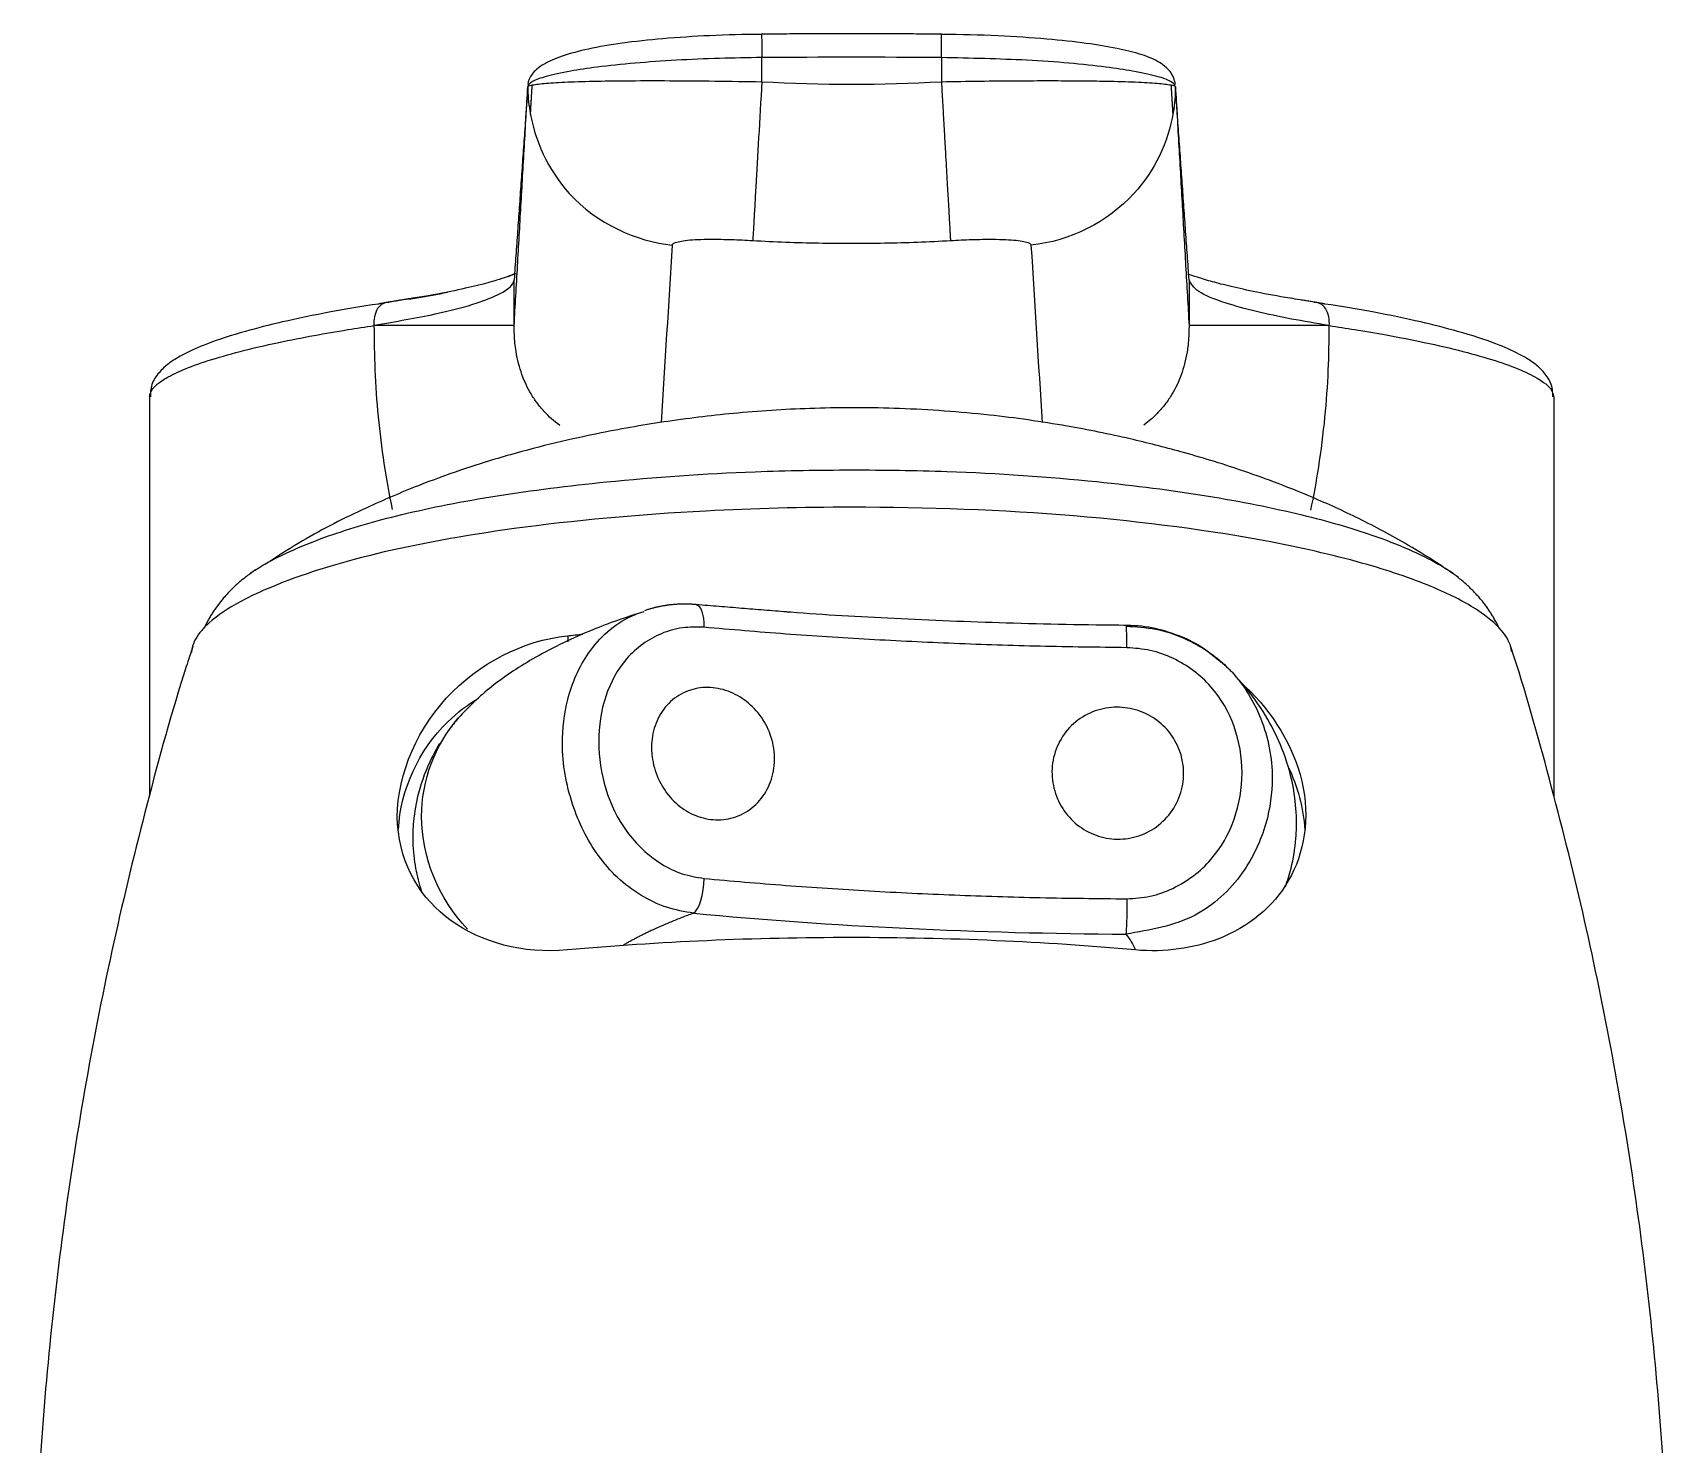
# Model space of a CAD drawing. Extents: x 0 to 1128, y 0 to 827.
# Drawn here: x 193 to 249, y 321.2 to 369.4 of the extents above; entities that cross this region are included whole.
import ezdxf

# ---------------------------------------------------------------- set-up
doc = ezdxf.new("R2010")
doc.units = 0
doc.header["$LTSCALE"] = 10
doc.header["$MEASUREMENT"] = 0
doc.layers.add('1', color=7, linetype='CONTINUOUS')

msp = doc.modelspace()

# ---------------------------------------------------------------- linework, layer by layer
at = {"layer": '1', "color": 7, "linetype": 'Continuous'}
for p, q in [((217.925, 367.761), (217.925, 368.585)), ((224.063, 368.585), (224.063, 367.761)), ((209.459, 359.428), (209.459, 360.994)), ((196.994, 356.983), (196.994, 343.355)), ((244.994, 356.983), (244.994, 343.335))]:
    msp.add_line(p, q, dxfattribs=at)
for centre, radius, start, end in [((220.994, -39.318), 407.914, 89.56887, 90.43113), ((220.994, 421.548), 53.874, 266.7341, 273.2659)]:
    msp.add_arc(centre, radius, start, end, dxfattribs=at)
for centre, major_axis, ratio, start_param, end_param in [((215.588, 340.31), (-0.094, -0.996), 0.353697, 0.264667, 1.82729), ((231.622, 349.396), (44, 0.075), 0.244766, 4.339019, 4.683493)]:
    msp.add_ellipse(centre, major_axis=major_axis, ratio=ratio, start_param=start_param, end_param=end_param, dxfattribs=at)
for points, degree in [([(217.919, 369.379), (217.918, 369.434), (217.921, 369.036), (217.925, 368.585)], 3), ([(224.063, 368.585), (224.067, 369.036), (224.07, 369.434), (224.069, 369.379)], 3), ([(224.069, 369.385), (220.994, 369.408), (217.919, 369.385)], 2), ([(209.459, 359.428), (209.925, 367.586)], 1), ([(209.925, 367.586), (209.459, 360.994)], 1), ([(209.925, 367.586), (209.925, 367.318), (209.948, 367.041), (209.995, 366.761)], 3), ([(210.067, 367.642), (210.007, 366.645)], 1), ([(231.982, 366.65), (231.921, 367.642)], 1), ([(232.063, 367.583), (232.063, 367.291), (232.037, 366.999), (231.989, 366.711)], 3), ([(232.063, 367.587), (232.529, 359.429)], 1), ([(232.529, 360.994), (232.063, 367.587)], 1), ([(214.863, 362.175), (214.735, 360.153), (214.608, 358.132), (214.481, 356.112)], 3), ([(217.615, 362.333), (217.99, 362.312), (218.741, 362.276), (219.867, 362.245), (220.618, 362.237), (220.994, 362.237)], 3), ([(220.994, 362.237), (221.37, 362.237), (222.121, 362.245), (223.248, 362.276), (223.998, 362.312), (224.373, 362.333)], 3), ([(227.125, 362.175), (227.253, 360.154), (227.38, 358.132), (227.507, 356.111)], 3), ([(232.529, 360.994), (232.529, 360.472), (232.529, 359.95), (232.529, 359.429)], 3), ([(205.055, 360.203), (204.817, 360.163)], 1), ([(205.899, 360.345), (204.983, 360.195)], 1), ([(237.005, 360.195), (236.324, 360.306)], 1), ([(237.171, 360.163), (236.933, 360.203)], 1), ([(209.459, 359.428), (209.453, 359.428), (209.408, 359.428), (209.32, 359.428)], 3), ([(209.474, 359.005), (209.465, 359.147), (209.462, 359.288), (209.459, 359.428)], 3), ([(232.529, 359.429), (232.525, 359.266), (232.521, 359.104), (232.509, 358.941)], 3), ([(232.668, 359.428), (232.58, 359.428), (232.535, 359.428), (232.529, 359.428)], 3), ([(200.619, 351.078), (199.42, 350.264), (198.872, 349.109)], 2), ([(243.111, 349.117), (242.563, 350.268), (241.359, 351.087)], 2), ([(215.771, 349.88), (214.802, 349.983), (213.917, 349.682)], 2), ([(218.772, 349.637), (215.692, 349.887)], 1), ([(211.281, 348.825), (211.457, 348.844), (211.633, 348.863), (211.81, 348.881)], 3), ([(233.809, 347.771), (233.237, 348.225)], 1), ([(233.254, 348.232), (233.481, 348.071), (233.693, 347.891), (233.887, 347.694)], 3), ([(207.552, 346.012), (207.436, 345.877), (207.327, 345.74), (207.224, 345.6)], 3), ([(235.907, 344.357), (236.242, 343.681), (236.442, 342.942), (236.484, 342.195)], 3), ([(215.586, 339.341), (214.168, 338.822), (213.197, 338.253)], 2), ([(230.369, 338.629), (230.507, 338.45), (230.614, 338.27), (230.69, 338.09)], 3), ([(233.507, 338.461), (232.669, 338.142), (231.718, 337.994), (230.693, 338.087)], 3)]:
    msp.add_open_spline(points, degree=degree, dxfattribs=at)
for points, knots in [([(217.919, 369.379), (217.315, 369.374), (216.167, 369.344), (214.544, 369.241), (213.145, 369.088), (211.987, 368.891), (211.082, 368.649), (210.432, 368.363), (210.035, 368.034), (209.94, 367.791), (209.929, 367.665)], [0, 0, 0, 0, 0.147264, 0.287662, 0.421626, 0.549453, 0.671338, 0.787274, 0.897021, 1, 1, 1, 1]), ([(232.059, 367.667), (232.037, 367.832), (231.919, 368.131), (231.472, 368.474), (230.851, 368.721), (230.059, 368.909), (229.009, 369.081), (227.651, 369.229), (225.964, 369.34), (224.734, 369.373), (224.069, 369.379)], [0, 0, 0, 0, 0.103711, 0.209916, 0.318359, 0.430297, 0.552961, 0.688714, 0.837655, 1, 1, 1, 1]), ([(217.925, 368.585), (217.44, 368.578), (216.446, 368.564), (214.973, 368.497), (213.546, 368.398), (212.326, 368.271), (211.291, 368.116), (210.525, 367.948), (210.122, 367.797), (209.954, 367.675), (209.935, 367.616), (209.925, 367.586)], [0, 0, 0, 0, 0.116035, 0.237638, 0.364865, 0.497762, 0.6105, 0.748084, 0.873755, 0.936659, 1, 1, 1, 1]), ([(232.063, 367.587), (232.059, 367.603), (232.046, 367.663), (231.901, 367.784), (231.461, 367.949), (230.694, 368.116), (229.321, 368.322), (227.133, 368.518), (225.056, 368.563), (224.063, 368.585)], [0, 0, 0, 0, 0.03483, 0.126576, 0.25266, 0.390649, 0.503707, 0.762944, 1, 1, 1, 1]), ([(210.025, 367.637), (210.044, 367.642), (210.162, 367.667), (210.507, 367.71), (211.257, 367.753), (212.563, 367.791), (214.764, 367.806), (216.846, 367.776), (217.925, 367.761)], [0, 0, 0, 0, 0.031968, 0.170942, 0.30942, 0.448206, 0.714169, 1, 1, 1, 1]), ([(217.925, 367.761), (217.851, 366.463), (217.777, 365.169), (217.664, 363.198), (217.626, 362.529), (217.615, 362.333)], [0, 0, 0, 0, 0.5, 0.5, 1, 1, 1, 1]), ([(224.063, 367.761), (224.504, 367.769), (225.373, 367.783), (226.624, 367.794), (227.777, 367.798), (228.809, 367.794), (229.813, 367.78), (230.732, 367.753), (231.481, 367.71), (231.826, 367.667), (231.944, 367.642), (231.963, 367.637)], [0, 0, 0, 0, 0.117023, 0.230864, 0.341526, 0.449015, 0.553333, 0.691578, 0.829588, 0.967981, 1, 1, 1, 1]), ([(209.925, 367.586), (209.932, 367.596), (209.946, 367.615), (209.996, 367.631), (210.025, 367.637)], [0, 0, 0, 0, 0.557575, 1, 1, 1, 1]), ([(231.963, 367.637), (231.992, 367.631), (232.042, 367.615), (232.055, 367.597), (232.063, 367.587)], [0, 0, 0, 0, 0.440016, 1, 1, 1, 1]), ([(209.995, 366.761), (210.158, 365.774), (210.607, 364.751), (212.287, 362.909), (213.641, 362.301), (214.863, 362.175)], [0, 0, 0, 0, 0.437873, 0.437873, 1, 1, 1, 1]), ([(231.989, 366.711), (231.816, 365.688), (231.347, 364.713), (229.742, 362.955), (228.463, 362.313), (227.125, 362.175)], [0, 0, 0, 0, 0.438287, 0.438287, 1, 1, 1, 1]), ([(214.863, 362.175), (214.874, 362.197), (214.895, 362.242), (215.054, 362.296), (215.298, 362.338), (215.75, 362.375), (216.318, 362.38), (217.004, 362.364), (217.371, 362.346), (217.615, 362.333)], [0, 0, 0, 0, 0.112498, 0.228828, 0.350202, 0.474906, 0.731964, 0.822165, 1, 1, 1, 1]), ([(224.373, 362.333), (224.619, 362.346), (224.992, 362.364), (225.683, 362.38), (226.252, 362.375), (226.7, 362.336), (226.939, 362.294), (227.094, 362.241), (227.115, 362.197), (227.125, 362.175)], [0, 0, 0, 0, 0.179683, 0.271658, 0.529744, 0.654098, 0.774543, 0.889435, 1, 1, 1, 1]), ([(209.488, 361.195), (209.487, 361.196), (209.474, 361.199), (209.392, 361.157), (209.065, 361.035), (208.495, 360.865), (207.676, 360.669), (206.798, 360.489), (206.12, 360.379), (205.899, 360.345)], [0, 0, 0, 0, 0.014191, 0.166746, 0.354403, 0.518667, 0.703294, 0.908421, 1, 1, 1, 1]), ([(209.267, 361.108), (209.299, 361.12), (209.392, 361.154), (209.477, 361.189), (209.53, 361.211)], [0, 0, 0, 0, 0.3432, 1, 1, 1, 1]), ([(236.324, 360.306), (236.095, 360.342), (235.455, 360.446), (234.59, 360.615), (233.765, 360.803), (233.121, 360.977), (232.693, 361.117), (232.54, 361.174), (232.509, 361.178), (232.505, 361.176)], [0, 0, 0, 0, 0.089183, 0.261511, 0.423975, 0.576524, 0.764479, 0.935181, 1, 1, 1, 1]), ([(209.459, 360.994), (209.426, 360.906), (209.361, 360.729), (208.919, 360.462), (208.126, 360.15), (206.813, 359.797), (205.411, 359.554), (204.683, 359.428)], [0, 0, 0, 0, 0.166803, 0.333637, 0.500501, 0.740777, 1, 1, 1, 1]), ([(205.859, 360.326), (206.233, 360.388), (206.679, 360.467), (207.091, 360.548), (207.176, 360.565)], [0, 0, 0, 0, 0.789391, 1, 1, 1, 1]), ([(237.305, 359.428), (236.869, 359.501), (235.954, 359.656), (234.764, 359.912), (233.625, 360.226), (232.735, 360.591), (232.598, 360.859), (232.529, 360.994)], [0, 0, 0, 0, 0.151794, 0.318451, 0.499969, 0.749971, 1, 1, 1, 1]), ([(204.817, 360.163), (204.243, 360.076), (203.07, 359.88), (201.561, 359.564), (200.132, 359.201), (199.012, 358.837), (198.207, 358.484), (197.701, 358.177), (197.359, 357.884), (197.062, 357.483), (197.022, 357.167), (197.028, 356.994)], [0, 0, 0, 0, 0.12142, 0.262786, 0.388507, 0.547685, 0.672113, 0.771357, 0.849152, 0.924839, 1, 1, 1, 1]), ([(205.179, 360.218), (205.046, 360.23), (204.892, 360.161), (204.69, 359.848), (204.652, 359.619), (204.668, 359.426)], [0, 0, 0, 0, 0.5, 0.5, 1, 1, 1, 1]), ([(237.32, 359.426), (237.336, 359.619), (237.298, 359.848), (237.096, 360.161), (236.942, 360.23), (236.809, 360.218)], [0, 0, 0, 0, 0.5, 0.5, 1, 1, 1, 1]), ([(244.961, 356.99), (244.967, 357.165), (244.927, 357.481), (244.629, 357.884), (244.288, 358.177), (243.781, 358.484), (242.977, 358.836), (241.856, 359.201), (240.427, 359.564), (238.918, 359.88), (237.745, 360.076), (237.171, 360.163)], [0, 0, 0, 0, 0.075686, 0.151298, 0.229034, 0.328238, 0.452629, 0.611737, 0.73739, 0.878672, 1, 1, 1, 1]), ([(196.994, 356.983), (197.004, 357.044), (197.036, 357.241), (197.496, 357.653), (198.84, 358.228), (200.794, 358.734), (202.554, 359.08), (203.655, 359.27), (204.369, 359.38), (204.669, 359.425)], [0, 0, 0, 0, 0.077581, 0.250432, 0.500283, 0.749954, 0.849951, 0.936975, 1, 1, 1, 1]), ([(204.668, 359.425), (204.674, 358.92), (204.684, 357.879), (204.84, 355.768), (205.075, 354.178), (205.293, 353.136)], [0, 0, 0, 0, 0.238259, 0.490645, 1, 1, 1, 1]), ([(209.32, 359.428), (209.144, 359.428), (208.799, 359.428), (207.457, 359.428), (206.219, 359.428), (204.682, 359.428)], [0, 0, 0, 0, 0.399903, 0.399903, 1, 1, 1, 1]), ([(237.306, 359.428), (235.769, 359.428), (234.531, 359.428), (233.189, 359.428), (232.844, 359.428), (232.668, 359.428)], [0, 0, 0, 0, 0.600063, 0.600063, 1, 1, 1, 1]), ([(236.691, 353.115), (236.794, 353.603), (236.986, 354.657), (237.184, 356.257), (237.304, 357.872), (237.315, 358.918), (237.32, 359.425)], [0, 0, 0, 0, 0.238144, 0.508869, 0.76176, 1, 1, 1, 1]), ([(237.32, 359.425), (237.61, 359.381), (238.291, 359.277), (239.397, 359.087), (241.171, 358.74), (243.149, 358.228), (244.493, 357.653), (244.952, 357.241), (244.984, 357.044), (244.994, 356.983)], [0, 0, 0, 0, 0.061087, 0.142939, 0.250099, 0.499788, 0.749621, 0.92236, 1, 1, 1, 1]), ([(211.018, 356.011), (210.827, 356.153), (210.563, 356.39), (210.247, 356.769), (210.043, 357.071), (209.87, 357.392), (209.725, 357.737), (209.607, 358.118), (209.529, 358.491), (209.489, 358.793), (209.477, 358.947), (209.474, 359.005)], [0, 0, 0, 0, 0.270952, 0.398378, 0.516003, 0.623658, 0.721799, 0.813034, 0.902444, 0.963619, 1, 1, 1, 1]), ([(232.509, 358.941), (232.505, 358.881), (232.493, 358.744), (232.453, 358.463), (232.379, 358.11), (232.26, 357.728), (232.114, 357.383), (231.939, 357.061), (231.733, 356.757), (231.495, 356.474), (231.244, 356.232), (231.068, 356.089), (230.985, 356.027)], [0, 0, 0, 0, 0.03887, 0.087403, 0.17902, 0.272564, 0.373241, 0.483858, 0.604818, 0.736065, 0.878464, 1, 1, 1, 1]), ([(241.738, 350.815), (241.541, 350.955), (240.977, 351.341), (239.857, 352.034), (238.401, 352.814), (236.842, 353.528), (235.488, 354.068), (234.332, 354.48), (233.278, 354.819), (232.021, 355.185), (230.387, 355.599), (228.204, 356.041), (225.575, 356.414), (222.693, 356.622), (219.819, 356.629), (217.169, 356.467), (214.744, 356.178), (212.677, 355.819), (210.868, 355.425), (209.277, 355.012), (207.688, 354.515), (206.059, 353.921), (204.243, 353.143), (202.536, 352.281), (201.475, 351.612), (201.111, 351.368)], [0, 0, 0, 0, 0.017542, 0.04968, 0.09553, 0.137034, 0.170519, 0.198499, 0.223668, 0.248506, 0.290361, 0.341462, 0.403825, 0.47552, 0.542854, 0.604186, 0.660613, 0.71487, 0.751665, 0.789266, 0.830911, 0.866902, 0.912411, 0.969447, 1, 1, 1, 1]), ([(200.422, 350.946), (200.58, 351.057), (201.293, 351.505), (202.887, 352.21), (206.486, 353.274), (211.492, 354.052), (217.031, 354.444), (220.98, 354.509), (224.945, 354.451), (230.483, 354.071), (235.47, 353.268), (239.078, 352.215), (240.688, 351.514), (241.421, 351.05), (241.583, 350.936)], [0, 0, 0, 0, 0.027263, 0.111904, 0.184698, 0.341165, 0.438398, 0.499386, 0.559786, 0.657843, 0.814388, 0.883919, 0.971726, 1, 1, 1, 1]), ([(243.398, 348.741), (243.343, 348.833), (243.106, 349.152), (242.42, 349.734), (240.946, 350.502), (238.622, 351.308), (234.701, 352.23), (228.743, 353.021), (221.889, 353.284), (215.291, 353.111), (209.6, 352.59), (204.57, 351.674), (201.672, 350.747), (199.931, 349.931), (199.19, 349.436), (198.854, 349.096), (198.781, 349.01)], [0, 0, 0, 0, 0.020347, 0.070291, 0.128121, 0.193828, 0.267401, 0.388478, 0.509576, 0.588247, 0.698928, 0.792876, 0.886803, 0.924821, 0.981098, 1, 1, 1, 1]), ([(213.892, 349.646), (213.281, 349.459), (211.968, 348.994), (210.241, 348.159), (208.717, 347.174), (207.902, 346.398), (207.549, 346.008)], [0, 0, 0, 0, 0.231564, 0.522132, 0.777901, 1, 1, 1, 1]), ([(215.59, 339.341), (215.279, 339.396), (214.657, 339.506), (213.772, 339.935), (212.972, 340.532), (212.111, 341.532), (211.347, 343.092), (211.022, 344.974), (211.244, 346.77), (211.945, 348.369), (212.93, 349.274), (213.573, 349.538), (213.635, 349.562)], [0, 0, 0, 0, 0.072461, 0.144956, 0.217659, 0.290791, 0.429207, 0.579806, 0.693498, 0.829111, 0.983665, 1, 1, 1, 1]), ([(230.382, 349.179), (229.005, 349.191), (226.345, 349.24), (222.518, 349.4), (220.016, 349.537), (218.82, 349.634), (218.772, 349.637)], [0, 0, 0, 0, 0.349035, 0.678041, 0.987113, 1, 1, 1, 1]), ([(198.781, 349.01), (198.606, 348.807), (198.464, 348.552), (198.435, 348.305), (198.432, 348.256)], [0, 0, 0, 0, 0.801199, 1, 1, 1, 1]), ([(211.284, 338.086), (209.734, 337.949), (208.344, 338.34), (206.269, 339.834), (205.574, 340.964), (205.378, 343.784), (206.024, 345.48), (208.256, 347.899), (209.759, 348.656), (211.281, 348.825)], [0, 0, 0, 0, 0.25, 0.25, 0.5, 0.5, 0.75, 0.75, 1, 1, 1, 1]), ([(211.295, 348.825), (211.295, 348.791), (211.295, 348.757), (211.295, 348.687), (211.295, 348.652), (211.295, 348.617)], [0, 0, 0, 0, 0.494663, 0.494663, 1, 1, 1, 1]), ([(215.948, 349.114), (215.699, 349.119), (215.194, 349.13), (214.243, 348.852), (212.839, 347.845), (212.023, 345.24), (212.842, 342.438), (214.242, 341.124), (215.195, 340.656), (215.702, 340.572), (215.953, 340.531)], [0, 0, 0, 0, 0.061826, 0.125315, 0.251853, 0.500019, 0.747831, 0.87441, 0.937784, 1, 1, 1, 1]), ([(230.401, 348.418), (229.414, 348.43), (227.439, 348.455), (224.499, 348.552), (221.593, 348.692), (218.73, 348.875), (216.876, 349.035), (215.948, 349.114)], [0, 0, 0, 0, 0.2, 0.4, 0.6, 0.8, 1, 1, 1, 1]), ([(233.237, 348.225), (233.177, 348.277), (232.865, 348.527), (232.198, 348.841), (231.265, 349.126), (230.622, 349.182), (230.297, 349.18)], [0, 0, 0, 0, 0.075487, 0.384704, 0.694707, 1, 1, 1, 1]), ([(230.374, 349.155), (230.715, 349.134), (231.396, 349.092), (232.369, 348.767), (232.968, 348.434), (233.247, 348.237), (233.254, 348.232)], [0, 0, 0, 0, 0.330142, 0.660493, 0.991848, 1, 1, 1, 1]), ([(243.552, 348.282), (243.547, 348.338), (243.525, 348.488), (243.456, 348.643), (243.398, 348.741)], [0, 0, 0, 0, 0.374872, 1, 1, 1, 1]), ([(198.481, 348.464), (198.404, 348.233), (197.817, 346.461), (196.895, 343.091), (195.741, 338.362), (194.798, 333.594), (194.048, 328.803), (193.492, 323.997), (193.145, 319.185), (192.993, 315.589), (193.007, 313.6), (193.013, 313.215)], [0, 0, 0, 0, 0.020452, 0.156845, 0.292912, 0.428633, 0.563989, 0.698969, 0.833562, 0.967759, 1, 1, 1, 1]), ([(230.401, 339.835), (230.67, 339.852), (231.214, 339.886), (232.248, 340.261), (233.789, 341.43), (234.705, 344.15), (233.788, 346.834), (232.248, 347.985), (231.214, 348.359), (230.67, 348.398), (230.401, 348.418)], [0, 0, 0, 0, 0.061973, 0.125587, 0.252087, 0.499909, 0.748085, 0.874497, 0.937937, 1, 1, 1, 1]), ([(248.969, 313.215), (248.976, 314.099), (248.963, 316.577), (248.76, 320.64), (248.354, 325.388), (247.756, 330.099), (246.974, 334.765), (246.018, 339.379), (244.865, 343.925), (244.025, 346.954), (243.524, 348.449), (243.517, 348.469)], [0, 0, 0, 0, 0.073978, 0.207353, 0.340302, 0.472813, 0.604874, 0.73647, 0.867581, 0.998185, 1, 1, 1, 1]), ([(233.887, 347.694), (233.921, 347.659), (234.391, 347.166), (235.112, 345.976), (235.471, 344.134), (235.208, 342.294), (234.406, 340.58), (232.749, 339.023), (231.194, 338.765), (230.369, 338.629)], [0, 0, 0, 0, 0.012251, 0.170166, 0.3419, 0.471264, 0.625625, 0.801608, 1, 1, 1, 1]), ([(214.164, 345.203), (214.185, 345.455), (214.247, 345.701), (214.442, 346.145), (214.579, 346.348), (214.91, 346.682), (215.108, 346.818), (215.533, 346.999), (215.764, 347.05), (216.226, 347.065), (216.462, 347.03), (216.912, 346.886), (217.13, 346.775), (217.525, 346.49), (217.706, 346.312), (218.007, 345.912), (218.131, 345.682), (218.303, 345.201), (218.353, 344.941), (218.367, 344.428), (218.332, 344.167), (218.178, 343.685), (218.058, 343.458), (217.755, 343.073), (217.567, 342.909), (217.157, 342.671), (216.929, 342.591), (216.47, 342.521), (216.231, 342.529), (215.775, 342.626), (215.551, 342.716), (215.142, 342.964), (214.952, 343.125), (214.626, 343.498), (214.487, 343.715), (214.278, 344.181), (214.207, 344.436), (214.154, 344.861), (214.15, 345.035), (214.164, 345.203)], [0, 0, 0, 0, 0.054865, 0.054865, 0.109784, 0.109784, 0.164443, 0.164443, 0.217481, 0.217481, 0.269206, 0.269206, 0.320513, 0.320513, 0.372429, 0.372429, 0.425696, 0.425696, 0.480502, 0.480502, 0.536396, 0.536396, 0.592432, 0.592432, 0.647555, 0.647555, 0.701104, 0.701104, 0.75316, 0.75316, 0.80448, 0.80448, 0.856101, 0.856101, 0.90889, 0.90889, 0.963227, 0.963227, 1, 1, 1, 1]), ([(234.454, 347.081), (235.387, 346.22), (236.098, 345.046), (236.684, 342.579), (236.461, 341.384), (235.402, 339.549), (234.567, 338.865), (233.507, 338.461)], [0, 0, 0, 0, 0.317598, 0.317598, 0.658799, 0.658799, 1, 1, 1, 1]), ([(235.822, 340.239), (235.897, 340.451), (236.059, 340.996), (236.192, 341.804), (236.214, 342.765), (236.091, 343.801), (235.762, 344.912), (235.216, 346.025), (234.662, 346.847), (234.245, 347.305), (234.107, 347.444)], [0, 0, 0, 0, 0.082963, 0.210089, 0.303762, 0.433288, 0.608833, 0.753528, 0.922206, 1, 1, 1, 1]), ([(205.503, 342.202), (205.581, 343.573), (206.194, 344.917), (207.512, 346.198), (207.87, 346.47), (208.256, 346.698)], [0, 0, 0, 0, 0.758365, 0.758365, 1, 1, 1, 1]), ([(207.866, 338.799), (206.876, 339.834), (205.779, 342.514), (206.754, 345.095), (207.55, 346.009)], [0, 0, 0, 0, 0.529535, 1, 1, 1, 1]), ([(232.334, 344.329), (232.357, 344.073), (232.336, 343.81), (232.208, 343.311), (232.099, 343.069), (231.808, 342.641), (231.622, 342.449), (231.205, 342.147), (230.969, 342.032), (230.485, 341.893), (230.23, 341.864), (229.737, 341.893), (229.491, 341.949), (229.038, 342.134), (228.824, 342.266), (228.45, 342.588), (228.288, 342.784), (228.033, 343.216), (227.94, 343.458), (227.838, 343.957), (227.829, 344.221), (227.901, 344.731), (227.983, 344.984), (228.226, 345.439), (228.39, 345.648), (228.772, 345.988), (228.995, 346.127), (229.464, 346.314), (229.716, 346.369), (230.212, 346.392), (230.463, 346.362), (230.934, 346.228), (231.161, 346.121), (231.564, 345.845), (231.746, 345.67), (232.043, 345.275), (232.16, 345.048), (232.286, 344.655), (232.319, 344.492), (232.334, 344.329)], [0, 0, 0, 0, 0.055444, 0.055444, 0.110921, 0.110921, 0.166287, 0.166287, 0.220162, 0.220162, 0.272467, 0.272467, 0.323853, 0.323853, 0.37534, 0.37534, 0.427857, 0.427857, 0.481897, 0.481897, 0.53733, 0.53733, 0.593428, 0.593428, 0.649132, 0.649132, 0.703519, 0.703519, 0.756273, 0.756273, 0.807842, 0.807842, 0.859181, 0.859181, 0.911291, 0.911291, 0.964831, 0.964831, 1, 1, 1, 1]), ([(206.913, 345.14), (206.818, 344.985), (206.518, 344.446), (206.184, 343.555), (206.009, 342.577), (205.981, 341.692), (206.064, 340.901), (206.206, 340.36), (206.286, 340.111)], [0, 0, 0, 0, 0.101737, 0.34701, 0.533737, 0.667408, 0.844538, 1, 1, 1, 1]), ([(215.953, 340.531), (216.88, 340.449), (218.734, 340.285), (221.596, 340.098), (224.501, 339.958), (227.44, 339.865), (229.414, 339.845), (230.401, 339.835)], [0, 0, 0, 0, 0.2, 0.399999, 0.599999, 0.799999, 1, 1, 1, 1]), ([(230.401, 339.835), (230.402, 339.607), (230.4, 339.318), (230.389, 338.848), (230.379, 338.687), (230.369, 338.629)], [0, 0, 0, 0, 0.5, 0.5, 1, 1, 1, 1]), ([(230.693, 338.087), (227.587, 338.368), (224.312, 338.51), (217.669, 338.51), (214.39, 338.367), (211.284, 338.086)], [0, 0, 0, 0, 0.5, 0.5, 1, 1, 1, 1])]:
    msp.add_open_spline(points, degree=3, knots=knots, dxfattribs=at)
for points, weights, degree in [([(224.063, 367.761), (224.226, 364.909), (224.349, 362.761), (224.373, 362.333)], [1.12738082949, 0.951054136545, 0.957787383443, 1.14758057019], 3), ([(215.684, 349.888), (215.947, 349.844), (215.948, 349.114)], [0.91255057998, 0.763651376472, 1], 2), ([(230.401, 348.418), (230.402, 349.145), (230.382, 349.18)], [1, 0.764403678724, 0.911606585057], 2)]:
    msp.add_rational_spline(points, weights, degree=degree, dxfattribs=at)

doc.saveas('drawing.dxf')
